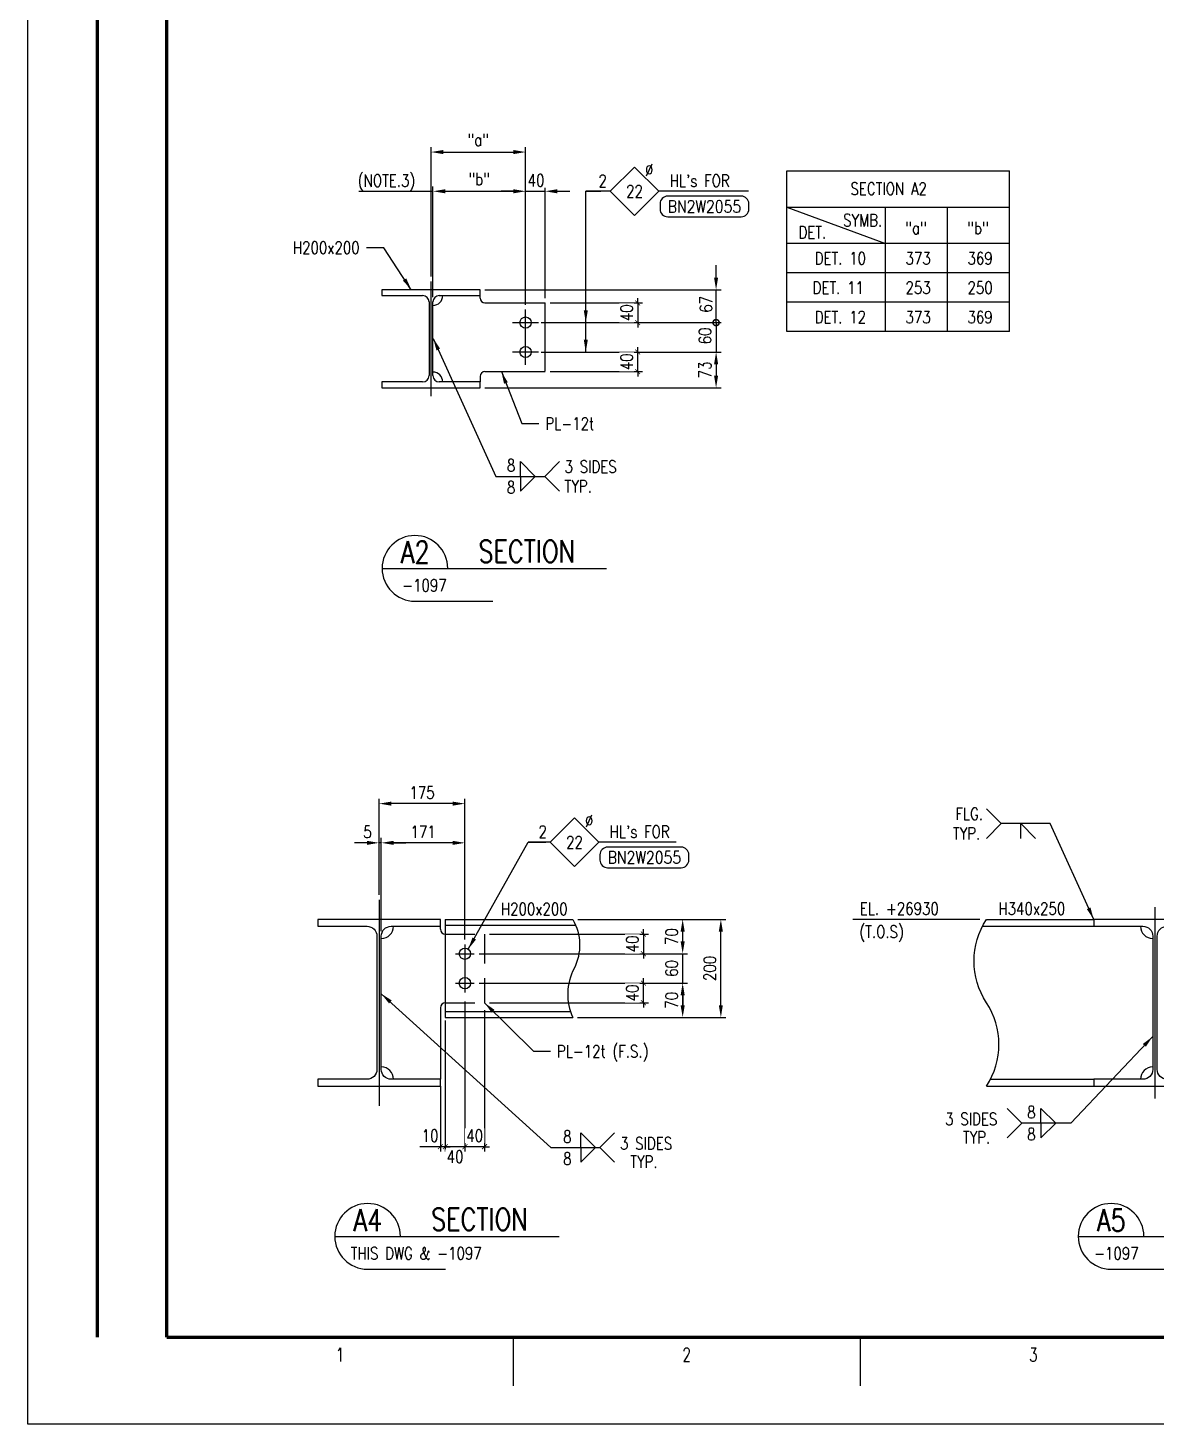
# Model space of a CAD drawing. Header units: millimetres. Extents: x 0 to 232280, y -26939 to 23794.
# Drawn here: x 99918 to 102219, y -26909 to -24061 of the extents above; entities that cross this region are included whole.
import ezdxf
from ezdxf.enums import TextEntityAlignment as Align

# ---------------------------------------------------------------- set-up
doc = ezdxf.new("R2010")
doc.units = ezdxf.units.MM
doc.header["$LTSCALE"] = 30
doc.linetypes.add('JNK-CENTER', pattern=[34, 30, -1.5, 1, -1.5])
doc.linetypes.add('JNK-HIDDEN', pattern=[3, 2, -1])
for name, color, linetype in [('CEN-R', 1, 'JNK-CENTER'), ('CON-C', 4, 'Continuous'), ('CON-G', 3, 'Continuous'), ('CON-W', 7, 'Continuous'), ('CON-Y', 2, 'Continuous'), ('Dim-W', 7, 'Continuous'), ('HID-Y', 2, 'JNK-HIDDEN'), ('STL-OBJT', 7, 'Continuous'), ('TXT-Y', 2, 'Continuous')]:
    doc.layers.add(name, color=color, linetype=linetype)
doc.styles.add('ROMANS', font='ROMANS.shx', dxfattribs={"width": 0.8})
doc.styles.add('SIMPLEX', font='simplex.shx', dxfattribs={"width": 0.8})
doc.dimstyles.new('DIM10', dxfattribs={"dimscale": 10, "dimtxt": 2.5, "dimasz": 2.5, "dimexe": 1, "dimexo": 1, "dimgap": 1, "dimtad": 1, "dimdec": 0, "dimdsep": 46, "dimtxsty": 'SIMPLEX', "dimcen": 0, "dimclrt": 2, "dimadec": 1, "dimazin": 2, "dimtfac": 1, "dimtdec": 0, "dimtix": 1, "dimtmove": 2, "dimatfit": 0, "dimfxl": 0.18, "dimtolj": 1, "dimtzin": 0, "dimarcsym": 0})

# ---------------------------------------------------------------- blocks, each defined once
blk = doc.blocks.new('TITLE')
at = {"color": 7}
for p, q in [((0, 0), (0, 594.85)), ((99.02, 17.68), (99.02, 7.78)), ((169.76, 17.68), (169.76, 7.78)), ((841, 0), (0, 0))]:
    blk.add_line(p, q, dxfattribs=at)
at = {"color": 7, "const_width": 0.707}
for points in [[(14.15, 577.17), (14.15, 17.68)], [(28.29, 17.68), (28.29, 577.52)], [(28.29, 17.68), (823.67, 17.68)]]:
    blk.add_lwpolyline(points, dxfattribs=at)
at = {"color": 7, "style": 'ROMANS', "width": 0.7}
for s, p in [('1', (63.66, 14.15)), ('2', (134.39, 14.15)), ('3', (205.12, 14.15))]:
    blk.add_text(s, height=2.83, dxfattribs=at).set_placement(p, align=Align.MIDDLE)
blk = doc.blocks.new('A$C703F76AD')
at = {"layer": 'CON-G'}
for p, q in [((200, 200), (0, 200)), ((0, 200), (0, 188)), ((200, 188), (200, 200)), ((0, 188), (83, 188)), ((96, 175), (96, 25)), ((104, 25), (104, 175)), ((117, 188), (200, 188)), ((83, 12), (0, 12)), ((0, 12), (0, 0)), ((0, 0), (200, 0)), ((200, 12), (117, 12)), ((200, 0), (200, 12))]:
    blk.add_line(p, q, dxfattribs=at)
for centre, start, end in [((83, 175), 0, 90), ((117, 175), 90, 180), ((83, 25), 270, 0), ((117, 25), 180, 270)]:
    blk.add_arc(centre, 13, start, end, dxfattribs=at)
blk = doc.blocks.new('SECTITLE')
at = {"layer": 'CON-G'}
for p, q in [((-1.7, 0), (44.1, 0)), ((5, -6.7), (20.86, -6.7))]:
    blk.add_line(p, q, dxfattribs=at)
blk.add_arc((5, 0), 6.7, 0, 270, dxfattribs=at)
at = {"layer": 'CON-C', "style": 'SIMPLEX', "width": 0.8}
for tag, p in [('ELEVATION', (27.83, 1.22)), ('A', (5.06, 1.04))]:
    blk.add_attdef(tag, text='', height=4.5, dxfattribs=at).set_placement(p, align=Align.CENTER)
at = {"layer": 'CON-Y', "style": 'SIMPLEX', "width": 0.8}
blk.add_attdef('H0000-0000', (1.54, -4.72), '', height=2.5, dxfattribs=at)
blk.add_attdef('SCALE', text='', height=2.5, dxfattribs=at).set_placement((44.9, -3.72), align=Align.RIGHT)
blk = doc.blocks.new('*D3622')
at = {"layer": 'DEFPOINTS', "color": 0, "transparency": 16777216}
for p in [(100932.9, -24314.4), (100740, -24578.3), (100932.9, -24635.8)]:
    blk.add_point(p, dxfattribs=at)
at = {"layer": 'Dim-W', "color": 0, "lineweight": -2, "transparency": 16777216}
for p, q in [((100740, -24568.3), (100740, -24304.4)), ((100765, -24314.4), (100907.9, -24314.4)), ((100932.9, -24625.8), (100932.9, -24304.4))]:
    blk.add_line(p, q, dxfattribs=at)
at = {"layer": 'Dim-W', "color": 0, "transparency": 16777216}
for points in [[(100765, -24310.2), (100765, -24318.6), (100740, -24314.4)], [(100907.9, -24310.2), (100907.9, -24318.6), (100932.9, -24314.4)]]:
    blk.add_solid(points, dxfattribs=at)
at = {"layer": 'Dim-W', "color": 2, "transparency": 16777216, "insert": (100836.4, -24289.5), "char_height": 25, "attachment_point": 5, "style": 'SIMPLEX', "bg_fill": 3, "box_fill_scale": 1.1, "bg_fill_color": 256, "bg_fill_true_color": 13158600, "bg_fill_transparency": 0}
blk.add_mtext('\\A1;"a"', dxfattribs=at)
blk = doc.blocks.new('*D3623')
at = {"layer": 'DEFPOINTS', "color": 0, "transparency": 16777216}
for p in [(100932.9, -24394.4), (100744, -24620.3), (100932.9, -24635.8)]:
    blk.add_point(p, dxfattribs=at)
at = {"layer": 'Dim-W', "color": 0, "lineweight": -2, "transparency": 16777216}
for p, q in [((100744, -24610.3), (100744, -24384.4)), ((100769, -24394.4), (100907.9, -24394.4)), ((100932.9, -24625.8), (100932.9, -24384.4))]:
    blk.add_line(p, q, dxfattribs=at)
at = {"layer": 'Dim-W', "color": 0, "transparency": 16777216}
for points in [[(100769, -24390.2), (100769, -24398.6), (100744, -24394.4)], [(100907.9, -24390.2), (100907.9, -24398.6), (100932.9, -24394.4)]]:
    blk.add_solid(points, dxfattribs=at)
at = {"layer": 'Dim-W', "color": 2, "transparency": 16777216, "insert": (100838.4, -24369.5), "char_height": 25, "attachment_point": 5, "style": 'SIMPLEX', "bg_fill": 3, "box_fill_scale": 1.1, "bg_fill_color": 256, "bg_fill_true_color": 13158600, "bg_fill_transparency": 0}
blk.add_mtext('\\A1;"b"', dxfattribs=at)
blk = doc.blocks.new('*D3624')
at = {"layer": 'DEFPOINTS', "color": 0, "transparency": 16777216}
blk.add_point((100972.9, -24622.3), dxfattribs=at)
at = {"layer": 'Dim-W', "color": 0, "lineweight": -2, "transparency": 16777216}
for p, q in [((100907.9, -24394.4), (100882.9, -24394.4)), ((100972.9, -24612.3), (100972.9, -24384.4)), ((100997.9, -24394.4), (101022.9, -24394.4))]:
    blk.add_line(p, q, dxfattribs=at)
at = {"layer": 'Dim-W', "color": 2, "transparency": 16777216, "insert": (100954.4, -24372.3), "char_height": 25, "attachment_point": 5, "style": 'SIMPLEX', "bg_fill": 3, "box_fill_scale": 1.1, "bg_fill_color": 256, "bg_fill_true_color": 13158600, "bg_fill_transparency": 0}
blk.add_mtext('\\A1;40', dxfattribs=at)
at = {"layer": 'DEFPOINTS', "color": 0, "transparency": 16777216}
for p in [(100932.9, -24394.4), (100972.9, -24394.4)]:
    blk.add_point(p, dxfattribs=at)
at = {"layer": 'Dim-W', "color": 0, "lineweight": -2, "transparency": 16777216}
blk.add_line((100932.9, -24394.4), (100972.9, -24394.4), dxfattribs=at)
at = {"layer": 'Dim-W', "color": 0, "transparency": 16777216}
for points in [[(100907.9, -24390.2), (100907.9, -24398.6), (100932.9, -24394.4)], [(100997.9, -24390.2), (100997.9, -24398.6), (100972.9, -24394.4)]]:
    blk.add_solid(points, dxfattribs=at)
blk = doc.blocks.new('BOLTHOLE')
at = {"layer": 'CON-W'}
blk.add_line((25.7, 0), (9.9, 0), dxfattribs=at)
blk.add_lwpolyline([(0, 0), (4.95, 4.95), (9.9, 0), (4.95, -4.95)], close=True, dxfattribs=at)
at = {"layer": 'CON-Y', "style": 'SIMPLEX', "width": 0.8}
for s, p in [('%%C', (8.81, 3.12)), ("HL's FOR", (24.37, 0.9))]:
    blk.add_text(s, height=2.5, dxfattribs=at).set_placement(p, align=Align.RIGHT)
blk.add_attdef('4', text='', height=2.5, dxfattribs=at).set_placement((-0.69, 0.87), align=Align.RIGHT)
blk.add_attdef('22', text='', height=2.5, dxfattribs=at).set_placement((4.95, 0), align=Align.MIDDLE_CENTER)
blk = doc.blocks.new('boltmark')
at = {"layer": 'CON-Y'}
blk.add_lwpolyline([(0, -4.2), (15, -4.2, 0.414214), (16.56, -2.64), (16.56, -1.56, 0.414214), (15, 0), (0, 0, 0.414214), (-1.56, -1.56), (-1.56, -2.64, 0.414214)], format="xyb", close=True, dxfattribs=at)
at = {"layer": 'CON-G', "style": 'SIMPLEX', "width": 0.802523}
blk.add_attdef('BN2W1650', text='', height=2.5, dxfattribs=at).set_placement((0, -3.35), (15, -3.35), align=Align.FIT)
blk = doc.blocks.new('*D3625')
at = {"layer": 'DEFPOINTS', "color": 0, "transparency": 16777216}
for p in [(101321.6, -24722.3), (100840, -24795.3), (101321.6, -24795.3)]:
    blk.add_point(p, dxfattribs=at)
at = {"layer": 'Dim-W', "color": 0, "lineweight": -2, "transparency": 16777216}
for p, q in [((101321.6, -24747.3), (101321.6, -24770.3)), ((100850, -24795.3), (101331.6, -24795.3))]:
    blk.add_line(p, q, dxfattribs=at)
at = {"layer": 'Dim-W', "color": 0, "transparency": 16777216}
for points in [[(101317.4, -24747.3), (101325.8, -24747.3), (101321.6, -24722.3)], [(101317.4, -24770.3), (101325.8, -24770.3), (101321.6, -24795.3)]]:
    blk.add_solid(points, dxfattribs=at)
at = {"layer": 'Dim-W', "color": 2, "transparency": 16777216, "insert": (101299.1, -24758.8), "char_height": 25, "attachment_point": 5, "rotation": 90, "style": 'SIMPLEX', "bg_fill": 3, "box_fill_scale": 1.1, "bg_fill_color": 256, "bg_fill_true_color": 13158600, "bg_fill_transparency": 0}
blk.add_mtext('\\A1;73', dxfattribs=at)
blk = doc.blocks.new('*D3593')
at = {"layer": 'DEFPOINTS', "color": 0, "transparency": 16777216}
for p in [(100638.6, -25723.5), (100638.6, -25913.7), (100809.1, -25930.6)]:
    blk.add_point(p, dxfattribs=at)
at = {"layer": 'Dim-W', "color": 0, "lineweight": -2, "transparency": 16777216}
for p, q in [((100638.6, -25903.7), (100638.6, -25713.5)), ((100809.1, -25920.6), (100809.1, -25713.5)), ((100784.1, -25723.5), (100663.6, -25723.5))]:
    blk.add_line(p, q, dxfattribs=at)
at = {"layer": 'Dim-W', "color": 0, "transparency": 16777216}
for points in [[(100663.6, -25719.4), (100663.6, -25727.7), (100638.6, -25723.5)], [(100784.1, -25719.4), (100784.1, -25727.7), (100809.1, -25723.5)]]:
    blk.add_solid(points, dxfattribs=at)
at = {"layer": 'Dim-W', "color": 2, "transparency": 16777216, "insert": (100723.8, -25701), "char_height": 25, "attachment_point": 5, "style": 'SIMPLEX', "bg_fill": 3, "box_fill_scale": 1.1, "bg_fill_color": 256, "bg_fill_true_color": 13158600, "bg_fill_transparency": 0}
blk.add_mtext('\\A1;171', dxfattribs=at)
blk = doc.blocks.new('*D3594')
at = {"layer": 'DEFPOINTS', "color": 0, "transparency": 16777216}
for p in [(100634.1, -25643.5), (100634.1, -25839.7), (100809.1, -25930.6)]:
    blk.add_point(p, dxfattribs=at)
at = {"layer": 'Dim-W', "color": 0, "lineweight": -2, "transparency": 16777216}
for p, q in [((100634.1, -25829.7), (100634.1, -25633.5)), ((100784.1, -25643.5), (100659.1, -25643.5)), ((100809.1, -25920.6), (100809.1, -25633.5))]:
    blk.add_line(p, q, dxfattribs=at)
at = {"layer": 'Dim-W', "color": 0, "transparency": 16777216}
for points in [[(100659.1, -25639.4), (100659.1, -25647.7), (100634.1, -25643.5)], [(100784.1, -25639.4), (100784.1, -25647.7), (100809.1, -25643.5)]]:
    blk.add_solid(points, dxfattribs=at)
at = {"layer": 'Dim-W', "color": 2, "transparency": 16777216, "insert": (100721.6, -25621), "char_height": 25, "attachment_point": 5, "style": 'SIMPLEX', "bg_fill": 3, "box_fill_scale": 1.1, "bg_fill_color": 256, "bg_fill_true_color": 13158600, "bg_fill_transparency": 0}
blk.add_mtext('\\A1;175', dxfattribs=at)
blk = doc.blocks.new('*D3595')
at = {"layer": 'DEFPOINTS', "color": 0, "transparency": 16777216}
for p in [(100634.1, -25723.5), (100634.1, -25839.7), (100638.6, -25903.7)]:
    blk.add_point(p, dxfattribs=at)
at = {"layer": 'Dim-W', "color": 0, "lineweight": -2, "transparency": 16777216}
for p, q in [((100634.1, -25829.7), (100634.1, -25713.5)), ((100638.6, -25893.7), (100638.6, -25713.5)), ((100609.1, -25723.5), (100584.1, -25723.5)), ((100638.6, -25723.5), (100634.1, -25723.5)), ((100663.6, -25723.5), (100688.6, -25723.5))]:
    blk.add_line(p, q, dxfattribs=at)
at = {"layer": 'Dim-W', "color": 0, "transparency": 16777216}
for points in [[(100609.1, -25719.4), (100609.1, -25727.7), (100634.1, -25723.5)], [(100663.6, -25719.4), (100663.6, -25727.7), (100638.6, -25723.5)]]:
    blk.add_solid(points, dxfattribs=at)
at = {"layer": 'Dim-W', "color": 2, "transparency": 16777216, "insert": (100610.4, -25701), "char_height": 25, "attachment_point": 5, "style": 'SIMPLEX'}
blk.add_mtext('\\A1;5', dxfattribs=at)
blk = doc.blocks.new('*D3596')
at = {"layer": 'DEFPOINTS', "color": 0, "ltscale": 0.5, "transparency": 16777216}
for p in [(101029.2, -25879.7), (101253.4, -25879.7), (100828.2, -25949.7)]:
    blk.add_point(p, dxfattribs=at)
at = {"layer": 'Dim-W', "color": 0, "lineweight": -2, "ltscale": 0.5, "transparency": 16777216}
for p, q in [((101039.2, -25879.7), (101263.4, -25879.7)), ((101253.4, -25924.7), (101253.4, -25904.7)), ((100838.2, -25949.7), (101263.4, -25949.7))]:
    blk.add_line(p, q, dxfattribs=at)
at = {"layer": 'Dim-W', "color": 0, "ltscale": 0.5, "transparency": 16777216}
for points in [[(101249.2, -25904.7), (101257.6, -25904.7), (101253.4, -25879.7)], [(101249.2, -25924.7), (101257.6, -25924.7), (101253.4, -25949.7)]]:
    blk.add_solid(points, dxfattribs=at)
at = {"layer": 'Dim-W', "color": 2, "ltscale": 0.5, "transparency": 16777216, "insert": (101230.9, -25914.7), "char_height": 25, "attachment_point": 5, "rotation": 90, "style": 'SIMPLEX'}
blk.add_mtext('\\A1;70', dxfattribs=at)
blk = doc.blocks.new('*D3597')
at = {"layer": 'DEFPOINTS', "color": 0, "ltscale": 0.5, "transparency": 16777216}
for p in [(100849.1, -25949.7), (101253.4, -25949.7), (100828.2, -26009.7)]:
    blk.add_point(p, dxfattribs=at)
at = {"layer": 'Dim-W', "color": 0, "lineweight": -2, "ltscale": 0.5, "transparency": 16777216}
for p, q in [((101253.4, -25924.7), (101253.4, -25899.7)), ((100859.1, -25949.7), (101263.4, -25949.7)), ((101253.4, -26009.7), (101253.4, -25949.7)), ((100838.2, -26009.7), (101263.4, -26009.7)), ((101253.4, -26034.7), (101253.4, -26059.7))]:
    blk.add_line(p, q, dxfattribs=at)
at = {"layer": 'Dim-W', "color": 0, "ltscale": 0.5, "transparency": 16777216}
for points in [[(101249.2, -25924.7), (101257.6, -25924.7), (101253.4, -25949.7)], [(101249.2, -26034.7), (101257.6, -26034.7), (101253.4, -26009.7)]]:
    blk.add_solid(points, dxfattribs=at)
at = {"layer": 'Dim-W', "color": 2, "ltscale": 0.5, "transparency": 16777216, "insert": (101230.9, -25979.7), "char_height": 25, "attachment_point": 5, "rotation": 90, "style": 'SIMPLEX'}
blk.add_mtext('\\A1;60', dxfattribs=at)
blk = doc.blocks.new('*D3598')
at = {"layer": 'DEFPOINTS', "color": 0, "ltscale": 0.5, "transparency": 16777216}
for p in [(100838.2, -26009.7), (101253.4, -26009.7), (101029.1, -26079.7)]:
    blk.add_point(p, dxfattribs=at)
at = {"layer": 'Dim-W', "color": 0, "lineweight": -2, "ltscale": 0.5, "transparency": 16777216}
for p, q in [((100848.2, -26009.7), (101263.4, -26009.7)), ((101253.4, -26054.7), (101253.4, -26034.7)), ((101039.1, -26079.7), (101263.4, -26079.7))]:
    blk.add_line(p, q, dxfattribs=at)
at = {"layer": 'Dim-W', "color": 0, "ltscale": 0.5, "transparency": 16777216}
for points in [[(101249.2, -26034.7), (101257.6, -26034.7), (101253.4, -26009.7)], [(101249.2, -26054.7), (101257.6, -26054.7), (101253.4, -26079.7)]]:
    blk.add_solid(points, dxfattribs=at)
at = {"layer": 'Dim-W', "color": 2, "ltscale": 0.5, "transparency": 16777216, "insert": (101230.9, -26044.7), "char_height": 25, "attachment_point": 5, "rotation": 90, "style": 'SIMPLEX'}
blk.add_mtext('\\A1;70', dxfattribs=at)
blk = doc.blocks.new('_ArchTick')
at = {"color": 0, "linetype": 'ByBlock', "const_width": 0.15}
blk.add_lwpolyline([(-0.5, -0.5), (0.5, 0.5)], dxfattribs=at)
blk = doc.blocks.new('*D3599')
at = {"layer": 'DEFPOINTS', "color": 0, "transparency": 16777216}
for p in [(100849.1, -25909.7), (100849.1, -25949.7)]:
    blk.add_point(p, dxfattribs=at)
at = {"layer": 'Dim-W', "color": 0, "lineweight": -2, "transparency": 16777216}
for p, q in [((100859.1, -25909.7), (101183.4, -25909.7)), ((101173.4, -25909.7), (101173.4, -25899.7)), ((101173.4, -25909.7), (101173.4, -25949.7)), ((100859.1, -25949.7), (101183.4, -25949.7)), ((101173.4, -25949.7), (101173.4, -25959.7))]:
    blk.add_line(p, q, dxfattribs=at)
at = {"layer": 'Dim-W', "color": 0, "lineweight": -2, "transparency": 16777216, "xscale": 10, "yscale": 10, "zscale": 10}
for p, rotation in [((101173.4, -25909.7), 270), ((101173.4, -25949.7), 90)]:
    blk.add_blockref('_ArchTick', p, dxfattribs=dict(at, rotation=rotation))
at = {"layer": 'Dim-W', "color": 2, "transparency": 16777216, "insert": (101150.9, -25929.7), "char_height": 25, "attachment_point": 5, "rotation": 90, "style": 'SIMPLEX', "bg_fill": 3, "box_fill_scale": 1.1, "bg_fill_color": 256, "bg_fill_true_color": 13158600, "bg_fill_transparency": 0}
blk.add_mtext('\\A1;40', dxfattribs=at)
at = {"layer": 'DEFPOINTS', "color": 0, "transparency": 16777216}
blk.add_point((101173.4, -25949.7), dxfattribs=at)
blk = doc.blocks.new('*D3600')
at = {"layer": 'DEFPOINTS', "color": 0, "transparency": 16777216}
for p in [(100849.1, -26009.7), (100849.1, -26049.7)]:
    blk.add_point(p, dxfattribs=at)
at = {"layer": 'Dim-W', "color": 0, "lineweight": -2, "transparency": 16777216}
for p, q in [((101173.4, -26009.7), (101173.4, -25999.7)), ((100859.1, -26009.7), (101183.4, -26009.7)), ((101173.4, -26049.7), (101173.4, -26009.7)), ((100859.1, -26049.7), (101183.4, -26049.7)), ((101173.4, -26049.7), (101173.4, -26059.7))]:
    blk.add_line(p, q, dxfattribs=at)
at = {"layer": 'Dim-W', "color": 0, "lineweight": -2, "transparency": 16777216, "xscale": 10, "yscale": 10, "zscale": 10}
for p, rotation in [((101173.4, -26009.7), 270), ((101173.4, -26049.7), 90)]:
    blk.add_blockref('_ArchTick', p, dxfattribs=dict(at, rotation=rotation))
at = {"layer": 'Dim-W', "color": 2, "transparency": 16777216, "insert": (101150.9, -26029.7), "char_height": 25, "attachment_point": 5, "rotation": 90, "style": 'SIMPLEX', "bg_fill": 3, "box_fill_scale": 1.1, "bg_fill_color": 256, "bg_fill_true_color": 13158600, "bg_fill_transparency": 0}
blk.add_mtext('\\A1;40', dxfattribs=at)
at = {"layer": 'DEFPOINTS', "color": 0, "transparency": 16777216}
blk.add_point((101173.4, -26009.7), dxfattribs=at)
blk = doc.blocks.new('*D3601')
at = {"layer": 'DEFPOINTS', "color": 0, "transparency": 16777216}
for p in [(100769.1, -26076.2), (100759.1, -26209.7)]:
    blk.add_point(p, dxfattribs=at)
at = {"layer": 'Dim-W', "color": 0, "lineweight": -2, "transparency": 16777216}
for p, q in [((100769.1, -26086.2), (100769.1, -26353.3)), ((100759.1, -26219.7), (100759.1, -26353.3)), ((100759.1, -26343.3), (100749.1, -26343.3)), ((100769.1, -26343.3), (100779.1, -26343.3))]:
    blk.add_line(p, q, dxfattribs=at)
at = {"layer": 'Dim-W', "color": 2, "transparency": 16777216, "insert": (100738.1, -26320.8), "char_height": 25, "attachment_point": 5, "style": 'SIMPLEX', "bg_fill": 3, "box_fill_scale": 1.1, "bg_fill_color": 256, "bg_fill_true_color": 13158600, "bg_fill_transparency": 0}
blk.add_mtext('\\A1;10', dxfattribs=at)
at = {"layer": 'DEFPOINTS', "color": 0, "transparency": 16777216}
blk.add_point((100759.1, -26343.3), dxfattribs=at)
at = {"layer": 'Dim-W', "color": 0, "lineweight": -2, "transparency": 16777216}
blk.add_line((100769.1, -26343.3), (100759.1, -26343.3), dxfattribs=at)
at = {"layer": 'Dim-W', "color": 0, "lineweight": -2, "transparency": 16777216, "xscale": 10, "yscale": 10, "zscale": 10}
blk.add_blockref('_ArchTick', (100759.1, -26343.3), dxfattribs=at)
at = {"layer": 'Dim-W', "color": 0, "lineweight": -2, "transparency": 16777216, "xscale": 10, "yscale": 10, "zscale": 10, "rotation": 180}
blk.add_blockref('_ArchTick', (100769.1, -26343.3), dxfattribs=at)
blk = doc.blocks.new('*D3572')
at = {"layer": 'DEFPOINTS', "color": 0, "transparency": 16777216}
for p in [(100809.1, -26037.4), (100769.1, -26086.2)]:
    blk.add_point(p, dxfattribs=at)
at = {"layer": 'Dim-W', "color": 0, "lineweight": -2, "transparency": 16777216}
for p, q in [((100809.1, -26047.4), (100809.1, -26353.3)), ((100769.1, -26096.2), (100769.1, -26353.3)), ((100809.1, -26343.3), (100769.1, -26343.3))]:
    blk.add_line(p, q, dxfattribs=at)
at = {"layer": 'Dim-W', "color": 2, "transparency": 16777216, "insert": (100789.1, -26363.7), "char_height": 25, "attachment_point": 5, "style": 'SIMPLEX', "bg_fill": 3, "box_fill_scale": 1.1, "bg_fill_color": 256, "bg_fill_true_color": 13158600, "bg_fill_transparency": 0}
blk.add_mtext('\\A1;40', dxfattribs=at)
at = {"layer": 'DEFPOINTS', "color": 0, "transparency": 16777216}
blk.add_point((100769.1, -26343.3), dxfattribs=at)
at = {"layer": 'Dim-W', "color": 0, "lineweight": -2, "transparency": 16777216, "xscale": 10, "yscale": 10, "zscale": 10, "rotation": 180}
blk.add_blockref('_ArchTick', (100769.1, -26343.3), dxfattribs=at)
at = {"layer": 'Dim-W', "color": 0, "lineweight": -2, "transparency": 16777216, "xscale": 10, "yscale": 10, "zscale": 10}
blk.add_blockref('_ArchTick', (100809.1, -26343.3), dxfattribs=at)
blk = doc.blocks.new('*D3573')
at = {"layer": 'DEFPOINTS', "color": 0, "transparency": 16777216}
for p in [(100809.1, -26047.4), (100849.1, -26054.7)]:
    blk.add_point(p, dxfattribs=at)
at = {"layer": 'Dim-W', "color": 0, "lineweight": -2, "transparency": 16777216}
for p, q in [((100809.1, -26057.4), (100809.1, -26353.3)), ((100849.1, -26064.7), (100849.1, -26353.3)), ((100809.1, -26343.3), (100799.1, -26343.3)), ((100849.1, -26343.3), (100809.1, -26343.3)), ((100849.1, -26343.3), (100859.1, -26343.3))]:
    blk.add_line(p, q, dxfattribs=at)
at = {"layer": 'Dim-W', "color": 0, "lineweight": -2, "transparency": 16777216, "xscale": 10, "yscale": 10, "zscale": 10}
blk.add_blockref('_ArchTick', (100809.1, -26343.3), dxfattribs=at)
at = {"layer": 'Dim-W', "color": 0, "lineweight": -2, "transparency": 16777216, "xscale": 10, "yscale": 10, "zscale": 10, "rotation": 180}
blk.add_blockref('_ArchTick', (100849.1, -26343.3), dxfattribs=at)
at = {"layer": 'Dim-W', "color": 2, "transparency": 16777216, "insert": (100829.1, -26320.8), "char_height": 25, "attachment_point": 5, "style": 'SIMPLEX', "bg_fill": 3, "box_fill_scale": 1.1, "bg_fill_color": 256, "bg_fill_true_color": 13158600, "bg_fill_transparency": 0}
blk.add_mtext('\\A1;40', dxfattribs=at)
at = {"layer": 'DEFPOINTS', "color": 0, "transparency": 16777216}
blk.add_point((100809.1, -26343.3), dxfattribs=at)
blk = doc.blocks.new('*D3574')
at = {"layer": 'DEFPOINTS', "color": 0, "transparency": 16777216}
for p in [(101039.2, -25879.7), (101331.3, -25879.7), (101039.1, -26079.7)]:
    blk.add_point(p, dxfattribs=at)
at = {"layer": 'Dim-W', "color": 0, "lineweight": -2, "transparency": 16777216}
for p, q in [((101049.2, -25879.7), (101341.3, -25879.7)), ((101331.3, -26054.7), (101331.3, -25904.7)), ((101049.1, -26079.7), (101341.3, -26079.7))]:
    blk.add_line(p, q, dxfattribs=at)
at = {"layer": 'Dim-W', "color": 0, "transparency": 16777216}
for points in [[(101327.1, -25904.7), (101335.4, -25904.7), (101331.3, -25879.7)], [(101327.1, -26054.7), (101335.4, -26054.7), (101331.3, -26079.7)]]:
    blk.add_solid(points, dxfattribs=at)
at = {"layer": 'Dim-W', "color": 2, "transparency": 16777216, "insert": (101308.8, -25979.7), "char_height": 25, "attachment_point": 5, "rotation": 90, "style": 'SIMPLEX'}
blk.add_mtext('\\A1;200', dxfattribs=at)
blk = doc.blocks.new('*D3577')
at = {"layer": 'DEFPOINTS', "color": 0, "transparency": 16777216}
for p in [(100840, -24595.3), (101321.6, -24595.3), (100954.9, -24662.3)]:
    blk.add_point(p, dxfattribs=at)
at = {"layer": 'Dim-W', "color": 0, "lineweight": -2, "transparency": 16777216}
for p, q in [((101321.6, -24570.3), (101321.6, -24545.3)), ((100850, -24595.3), (101331.6, -24595.3)), ((101321.6, -24662.3), (101321.6, -24595.3)), ((100964.9, -24662.3), (101331.6, -24662.3)), ((101321.6, -24662.3), (101321.6, -24687.3))]:
    blk.add_line(p, q, dxfattribs=at)
at = {"layer": 'Dim-W', "color": 0, "transparency": 16777216}
blk.add_solid([(101317.4, -24570.3), (101325.8, -24570.3), (101321.6, -24595.3)], dxfattribs=at)
at = {"layer": 'Dim-W', "color": 2, "transparency": 16777216, "insert": (101300.8, -24625), "char_height": 25, "attachment_point": 5, "rotation": 90, "style": 'SIMPLEX'}
blk.add_mtext('\\A1;67', dxfattribs=at)
blk = doc.blocks.new('_None')
blk = doc.blocks.new('_DotSmall')
at = {"color": 0, "linetype": 'ByBlock', "const_width": 0.5}
blk.add_lwpolyline([(-0.0625, 0, 1), (0.0625, 0, 1)], format="xyb", close=True, dxfattribs=at)
blk = doc.blocks.new('*D3578')
at = {"layer": 'DEFPOINTS', "color": 0, "transparency": 16777216}
for p in [(100954.9, -24662.3), (100954.9, -24722.3), (101321.6, -24722.3)]:
    blk.add_point(p, dxfattribs=at)
at = {"layer": 'Dim-W', "color": 0, "lineweight": -2, "transparency": 16777216}
for p, q in [((100964.9, -24662.3), (101331.6, -24662.3)), ((101321.6, -24662.3), (101321.6, -24722.3)), ((100964.9, -24722.3), (101331.6, -24722.3))]:
    blk.add_line(p, q, dxfattribs=at)
at = {"layer": 'Dim-W', "color": 0, "lineweight": -2, "transparency": 16777216, "xscale": 25, "yscale": 25, "zscale": 25, "rotation": 90}
blk.add_blockref('_DotSmall', (101321.6, -24662.3), dxfattribs=at)
at = {"layer": 'Dim-W', "color": 2, "transparency": 16777216, "insert": (101299.1, -24689.5), "char_height": 25, "attachment_point": 5, "rotation": 90, "style": 'SIMPLEX'}
blk.add_mtext('\\A1;60', dxfattribs=at)
blk = doc.blocks.new('*D3579')
at = {"layer": 'DEFPOINTS', "color": 0, "transparency": 16777216}
for p in [(100972.9, -24622.3), (100972.9, -24662.3)]:
    blk.add_point(p, dxfattribs=at)
at = {"layer": 'Dim-W', "color": 0, "lineweight": -2, "transparency": 16777216}
for p, q in [((100982.9, -24622.3), (101171.6, -24622.3)), ((101161.6, -24622.3), (101161.6, -24612.3)), ((101161.6, -24622.3), (101161.6, -24662.3)), ((100982.9, -24662.3), (101171.6, -24662.3)), ((101161.6, -24662.3), (101161.6, -24672.3))]:
    blk.add_line(p, q, dxfattribs=at)
at = {"layer": 'Dim-W', "color": 0, "lineweight": -2, "transparency": 16777216, "xscale": 10, "yscale": 10, "zscale": 10}
for p, rotation in [((101161.6, -24622.3), 270), ((101161.6, -24662.3), 90)]:
    blk.add_blockref('_ArchTick', p, dxfattribs=dict(at, rotation=rotation))
at = {"layer": 'Dim-W', "color": 2, "transparency": 16777216, "insert": (101139.1, -24642.3), "char_height": 25, "attachment_point": 5, "rotation": 90, "style": 'SIMPLEX', "bg_fill": 3, "box_fill_scale": 1.1, "bg_fill_color": 256, "bg_fill_true_color": 13158600, "bg_fill_transparency": 0}
blk.add_mtext('\\A1;40', dxfattribs=at)
at = {"layer": 'DEFPOINTS', "color": 0, "transparency": 16777216}
blk.add_point((101161.6, -24662.3), dxfattribs=at)
blk = doc.blocks.new('*D3580')
at = {"layer": 'DEFPOINTS', "color": 0, "transparency": 16777216}
for p in [(100972.9, -24722.3), (100972.9, -24762.3)]:
    blk.add_point(p, dxfattribs=at)
at = {"layer": 'Dim-W', "color": 0, "lineweight": -2, "transparency": 16777216}
for p, q in [((101161.6, -24722.3), (101161.6, -24712.3)), ((100982.9, -24722.3), (101171.6, -24722.3)), ((101161.6, -24762.3), (101161.6, -24722.3)), ((100982.9, -24762.3), (101171.6, -24762.3)), ((101161.6, -24762.3), (101161.6, -24772.3))]:
    blk.add_line(p, q, dxfattribs=at)
at = {"layer": 'Dim-W', "color": 0, "lineweight": -2, "transparency": 16777216, "xscale": 10, "yscale": 10, "zscale": 10}
for p, rotation in [((101161.6, -24722.3), 270), ((101161.6, -24762.3), 90)]:
    blk.add_blockref('_ArchTick', p, dxfattribs=dict(at, rotation=rotation))
at = {"layer": 'Dim-W', "color": 2, "transparency": 16777216, "insert": (101139.1, -24742.3), "char_height": 25, "attachment_point": 5, "rotation": 90, "style": 'SIMPLEX', "bg_fill": 3, "box_fill_scale": 1.1, "bg_fill_color": 256, "bg_fill_true_color": 13158600, "bg_fill_transparency": 0}
blk.add_mtext('\\A1;40', dxfattribs=at)
at = {"layer": 'DEFPOINTS', "color": 0, "transparency": 16777216}
blk.add_point((101161.6, -24722.3), dxfattribs=at)

msp = doc.modelspace()

# ---------------------------------------------------------------- linework, layer by layer
for p, q in [((100922.34, -24975.91), (100922.34, -24945.91)), ((100922.34, -24945.91), (100952.34, -24975.91)), ((100922.34, -24975.91), (100922.34, -25005.91)), ((100922.34, -25005.91), (100952.34, -24975.91)), ((101943.5, -25714.34), (101943.5, -25684.34)), ((101943.5, -25684.34), (101973.5, -25714.34)), ((101984.37, -26295.36), (101984.37, -26265.36)), ((101984.37, -26265.36), (102014.37, -26295.36)), ((101045.45, -26345.19), (101045.45, -26315.19)), ((101045.45, -26315.19), (101075.45, -26345.19)), ((101984.37, -26295.36), (101984.37, -26325.36)), ((101984.37, -26325.36), (102014.37, -26295.36)), ((101045.45, -26345.19), (101045.45, -26375.19)), ((101045.45, -26375.19), (101075.45, -26345.19))]:
    msp.add_line(p, q)
at = {"layer": 'CEN-R'}
for p, q in [((100739.95, -24578.26), (100739.95, -24812.26)), ((100906.39, -24662.26), (100959.39, -24662.26)), ((100932.89, -24748.76), (100932.89, -24635.76)), ((100906.39, -24722.26), (100959.39, -24722.26)), ((100634.06, -25839.74), (100634.06, -26259.74)), ((102216.95, -25854.74), (102216.95, -26244.74)), ((100809.06, -25930.58), (100809.06, -26028.91)), ((100789.9, -25949.74), (100828.23, -25949.74)), ((100789.9, -26009.74), (100828.23, -26009.74))]:
    msp.add_line(p, q, dxfattribs=at)
at = {"layer": 'CON-G'}
for p, q in [((100839.95, -24612.26), (100839.95, -24607.26)), ((100849.95, -24622.26), (100972.89, -24622.26)), ((100972.89, -24761.05), (100972.89, -24622.26)), ((100839.95, -24772.26), (100839.95, -24783.26)), ((100849.95, -24762.26), (100972.89, -24762.26)), ((100769.06, -25879.74), (101029.18, -25879.74)), ((100769.06, -25879.74), (100769.06, -26079.74)), ((101873.24, -25879.74), (102091.95, -25879.74)), ((100759.06, -25899.74), (100759.06, -25893.74)), ((100769.06, -25891.74), (101035.14, -25891.74)), ((101865.05, -25893.74), (102091.95, -25893.74)), ((100759.06, -26059.74), (100759.06, -26067.74)), ((100759.06, -26067.74), (100759.06, -26205.74)), ((100769.06, -26067.74), (101024.48, -26067.74)), ((100769.06, -26079.74), (101029.05, -26079.74)), ((101873.24, -26219.74), (102091.95, -26219.74)), ((101881.43, -26205.74), (102091.95, -26205.74))]:
    msp.add_line(p, q, dxfattribs=at)
for points in [[(100509.06, -26205.74), (100509.06, -26219.74), (100634.06, -26219.74), (100759.06, -26219.74), (100759.06, -26205.74), (100658.56, -26205.74, -0.4142136), (100638.56, -26185.74), (100638.56, -25913.74, -0.4142136), (100658.56, -25893.74), (100759.06, -25893.74), (100759.06, -25879.74), (100634.06, -25879.74), (100509.06, -25879.74), (100509.06, -25893.74), (100609.56, -25893.74, -0.4142136), (100629.56, -25913.74), (100629.56, -26185.74, -0.4142136), (100609.56, -26205.74)], [(102341.95, -26219.74), (102341.95, -26205.74), (102241.45, -26205.74, -0.4142136), (102221.45, -26185.74), (102221.45, -25913.74, -0.4142136), (102241.45, -25893.74), (102341.95, -25893.74), (102341.95, -25879.74), (102091.95, -25879.74), (102091.95, -25893.74), (102192.45, -25893.74, -0.4142136), (102212.45, -25913.74), (102212.45, -26185.74, -0.4142136), (102192.45, -26205.74), (102091.95, -26205.74), (102091.95, -26219.74)]]:
    msp.add_lwpolyline(points, format="xyb", close=True, dxfattribs=at)
for centre in [(100932.89, -24662.26), (100932.89, -24722.26), (100809.06, -25949.74), (100809.06, -26009.74)]:
    msp.add_circle(centre, 11.5, dxfattribs=at)
for centre, radius, start, end in [((100743.95, -24607.26), 20, 270, 0), ((100849.95, -24612.26), 10, 180, 270), ((100743.95, -24783.26), 20, 0, 90), ((100849.95, -24772.26), 10, 90, 180), ((100638.56, -25893.74), 25, 270, 0), ((100769.06, -25899.74), 10, 180, 270), ((102212.45, -25893.74), 25, 180, 270), ((100769.06, -26059.74), 10, 90, 180), ((100638.56, -26205.74), 25, 0, 90), ((102212.45, -26205.74), 25, 90, 180)]:
    msp.add_arc(centre, radius, start, end, dxfattribs=at)
at = {"layer": 'CON-W'}
for p, q in [((101466.2, -24680.6), (101466.2, -24352.61)), ((101466.2, -24352.61), (101920.17, -24352.61)), ((101920.17, -24680.6), (101920.17, -24352.61)), ((101105.76, -24394.4), (101055.76, -24394.4)), ((101466.2, -24426.6), (101667.24, -24500.6)), ((101466.2, -24426.6), (101920.17, -24426.6)), ((101667.24, -24680.6), (101667.24, -24426.6)), ((101793.7, -24680.6), (101793.7, -24426.6)), ((101920.17, -24500.6), (101466.2, -24500.6)), ((101920.17, -24560.6), (101466.2, -24560.6)), ((101920.17, -24620.6), (101466.2, -24620.6)), ((101920.17, -24680.6), (101466.2, -24680.6)), ((101002.34, -24945.91), (100972.34, -24975.91)), ((100872.34, -24975.91), (100972.34, -24975.91)), ((100972.34, -24975.91), (101002.34, -25005.91)), ((101873, -25654.34), (101903, -25684.34)), ((101903, -25684.34), (101873, -25714.34)), ((102003, -25684.34), (101903, -25684.34)), ((100983.25, -25722.26), (100937.95, -25722.26)), ((101915.35, -26265.36), (101945.35, -26295.36)), ((101114.47, -26315.19), (101084.47, -26345.19)), ((101945.35, -26295.36), (101915.35, -26325.36)), ((102045.35, -26295.36), (101945.35, -26295.36)), ((100984.47, -26345.19), (101084.47, -26345.19)), ((101084.47, -26345.19), (101114.47, -26375.19))]:
    msp.add_line(p, q, dxfattribs=at)
for points in [[(101029.18, -25879.74, -0.2550891), (101031.73, -25979.71, 0.2266495), (101029.05, -26079.74, 0.2415798)], [(101029.18, -25879.74, -0.2550891), (101031.73, -25979.71, 0.2266495), (101029.05, -26079.74, 0.2415798)], [(101873.24, -26219.74, 0.2992863), (101873.24, -26049.74, -0.2992863), (101873.24, -25879.74)]]:
    msp.add_lwpolyline(points, format="xyb", dxfattribs=at)
at = {"layer": 'Dim-W'}
for p, q in [((101387.73, -24394.4), (101362.73, -24394.4)), ((100937.95, -25722.26), (100974.05, -25722.26)), ((101859.38, -25879.74), (101600.43, -25879.74))]:
    msp.add_line(p, q, dxfattribs=at)
at = {"layer": 'HID-Y'}
for p, q in [((100769.06, -25909.74), (100849.06, -25909.74)), ((100849.06, -25909.74), (100849.06, -26049.74)), ((100769.06, -26049.74), (100849.06, -26049.74))]:
    msp.add_line(p, q, dxfattribs=at)
at = {"layer": 'STL-OBJT', "extrusion": (0, 0, -1)}
msp.add_line((100925.14, -24868.28), (100960.14, -24868.28), dxfattribs=at)

# ---------------------------------------------------------------- block references
at = {"linetype": 'ByBlock', "xscale": 9.999999998999984, "yscale": 9.999999998999984, "zscale": 9.999999998999984}
msp.add_blockref('TITLE', (99917.65, -26909.16), dxfattribs=at)
at = {"xscale": 10, "yscale": 10, "zscale": 10}
for p in [(101105.76, -24394.4), (100983.25, -25722.26)]:
    msp.add_blockref('BOLTHOLE', p, dxfattribs=at).add_auto_attribs({'4': '2', '22': '22'})
ref = msp.add_blockref('boltmark', (101222.86, -24404.4), dxfattribs=dict(xscale=10, yscale=10, zscale=10))
ref.add_attrib('BN2W1650', 'BN2W2055', dxfattribs={"layer": 'CON-G', "height": 25, "style": 'SIMPLEX', "width": 0.782585}).set_placement((101222.86, -24437.9), (101372.86, -24437.9), align=Align.FIT)
ref = msp.add_blockref('boltmark', (101100.34, -25732.26), dxfattribs=dict(xscale=10, yscale=10, zscale=10))
ref.add_attrib('BN2W1650', 'BN2W2055', dxfattribs={"layer": 'CON-G', "height": 25, "style": 'SIMPLEX', "width": 0.782585}).set_placement((101100.34, -25765.76), (101250.34, -25765.76), align=Align.FIT)
at = {"layer": 'CON-G'}
msp.add_blockref('A$C703F76AD', (100639.95, -24795.26), dxfattribs=at)
at = {"layer": 'Dim-W'}
ref = msp.add_blockref('SECTITLE', (100657.21, -25163.58), dxfattribs=dict(at, xscale=10, yscale=10, zscale=10))
ref.add_attrib('H0000-0000', '-1097', (100681.1, -25210.78), dxfattribs={"layer": 'CON-Y', "height": 25, "style": 'SIMPLEX', "width": 0.8})
ref.add_attrib('A', 'A2', dxfattribs={"layer": 'CON-C', "height": 45, "style": 'SIMPLEX', "width": 0.8}).set_placement((100707.81, -25153.18), align=Align.CENTER)
ref.add_attrib('ELEVATION', 'SECTION', dxfattribs={"layer": 'CON-C', "height": 45, "style": 'SIMPLEX', "width": 0.8}).set_placement((100935.51, -25151.38), align=Align.CENTER)
at = {"layer": 'Dim-W', "xscale": 10, "yscale": 10, "zscale": 10}
for p, values in [((100560.66, -26526.22), {'H0000-0000': 'THIS DWG & -1097', 'A': 'A4', 'ELEVATION': 'SECTION'}), ((102077.36, -26526.22), {'H0000-0000': '-1097', 'A': 'A5', 'ELEVATION': 'SECTION'})]:
    msp.add_blockref('SECTITLE', p, dxfattribs=at).add_auto_attribs(values)

# ---------------------------------------------------------------- texts
at = {"layer": 'CON-W', "color": 2, "style": 'SIMPLEX', "width": 0.8}
for p in [(100894.84, -24965.91), (100894.84, -25010.91), (101956.28, -26285.36), (101009.62, -26335.19), (101956.28, -26330.36), (101009.62, -26380.19)]:
    msp.add_text('8', height=25, dxfattribs=at).set_placement(p)
at = {"layer": 'CON-Y', "style": 'SIMPLEX', "width": 0.8}
for s, p in [('(NOTE.3)', (100590.46, -24385.03)), ('H200x200', (100882.45, -25871.22)), ('EL. +26930', (101614.83, -25870.08)), ('(T.O.S)', (101613.75, -25917.42))]:
    msp.add_text(s, height=25, dxfattribs=at).set_placement(p)
at = {"layer": 'TXT-Y', "style": 'SIMPLEX', "width": 0.8}
for s, p in [('SECTION A2', (101595.68, -24401.6)), ('SYMB.', (101580.74, -24465.92)), ('373', (101708.01, -24543.68)), ('369', (101834.48, -24543.68)), ('253', (101708.01, -24603.68)), ('250', (101834.48, -24603.68)), ('373', (101708.01, -24663.68)), ('369', (101834.48, -24663.68))]:
    msp.add_text(s, height=25, dxfattribs=at).set_placement(p)
for s, p in [('"a"', (101729.4, -24489.48)), ('"b"', (101855.86, -24489.48))]:
    msp.add_text(s, height=25, dxfattribs=at).set_placement(p, align=Align.BOTTOM_CENTER)
for s, p in [('DET.', (101517.96, -24478.13)), ('DET. 10', (101575.03, -24531.18)), ('DET. 11', (101570.77, -24591.18)), ('DET. 12', (101575.03, -24651.18))]:
    msp.add_text(s, height=25, dxfattribs=at).set_placement(p, align=Align.MIDDLE_CENTER)
for s, p in [('H200x200', (100594.42, -24509.68)), ('PL-12t', (101072.79, -24868.28))]:
    msp.add_text(s, height=25, dxfattribs=at).set_placement(p, align=Align.MIDDLE_RIGHT)
at = {"layer": 'TXT-Y', "width": 0.8}
for s, style, p in [('3 SIDES', 'SIMPLEX', (101012.44, -24956.11)), ('TYP.', 'SIMPLEX', (101012.44, -24996.11)), ('FLG.', 'SIMPLEX', (101809.73, -25664.33)), ('TYP.', 'SIMPLEX', (101804.8, -25704.54)), ('PL-12t (F.S.)', 'ROMANS', (100996.75, -26148.86)), ('3 SIDES', 'SIMPLEX', (101788.94, -26286.77)), ('TYP.', 'SIMPLEX', (101825.23, -26324.25)), ('3 SIDES', 'SIMPLEX', (101125.64, -26336.61)), ('TYP.', 'SIMPLEX', (101146.49, -26374.08))]:
    msp.add_text(s, height=25, dxfattribs=dict(at, style=style)).set_placement(p, align=Align.MIDDLE_LEFT)
at = {"layer": 'TXT-Y', "color": 2, "style": 'SIMPLEX', "width": 0.8}
msp.add_text('H340x250', height=25, dxfattribs=at).set_placement((101897.56, -25870.33))

# ---------------------------------------------------------------- dimensions: what is measured, and where the dimension line sits
at = {"layer": 'Dim-W', "ltscale": 0.5}
for base, p1, p2, picture, middle in [((101253.41, -25879.74), (100828.23, -25949.74), (101029.18, -25879.74), '*D3596', (101230.91, -25914.74)), ((101253.41, -25949.74), (100828.23, -26009.74), (100849.06, -25949.74), '*D3597', (101230.91, -25979.74)), ((101253.41, -26009.74), (101029.05, -26079.74), (100838.23, -26009.74), '*D3598', (101230.91, -26044.74))]:
    dim = msp.add_linear_dim(base=base, p1=p1, p2=p2, angle=90, dimstyle='DIM10', dxfattribs=at)
    dim.commit()
    dim.dimension.update_dxf_attribs({"geometry": picture, "text_midpoint": middle})

# ---------------------------------------------------------------- leaders
at = {"layer": 'CON-W'}
msp.add_leader([(102212.45, -26118.41), (102045.35, -26295.36)], dimstyle='DIM10', dxfattribs=at)
at = {"layer": 'Dim-W'}
for points, override in [([(100744.45, -24694.44), (100872.34, -24975.91)], {"dimgap": 1, "dimtad": 0, "dimtix": 0, "dimatfit": 2, "dimtfill": 1}), ([(100883.69, -24762.26), (100925.14, -24868.28)], {"dimgap": 1, "dimtad": 0, "dimtix": 0, "dimatfit": 2, "dimtfill": 1}), ([(102091.95, -25879.74), (102003, -25684.34)], {"dimtix": 0, "dimatfit": 2, "dimtfill": 1})]:
    msp.add_leader(points, dimstyle='DIM10', override=override, dxfattribs=at)
at = {"layer": 'STL-OBJT'}
for points in [[(101055.76, -24722.26), (101055.76, -24394.4), (101086.23, -24394.4)], [(101055.76, -24662.26), (101055.76, -24394.4), (101086.23, -24394.4)], [(100699.83, -24595.26), (100643.42, -24509.68), (100608.42, -24509.68)]]:
    msp.add_leader(points, dimstyle='DIM10', dxfattribs=at)

# ---------------------------------------------------------------- next in the draw order: dimensions: what is measured, and where the dimension line sits
at = {"layer": 'Dim-W'}
dim = msp.add_linear_dim(base=(100932.89, -24314.4), p1=(100739.95, -24578.26), p2=(100932.89, -24635.76), text='"a"', dimstyle='DIM10', override={"dimtix": 0, "dimatfit": 2, "dimtfill": 1}, dxfattribs=at)
dim.commit()
dim.dimension.update_dxf_attribs({"geometry": '*D3622', "text_midpoint": (100836.42, -24289.52)})
for base, p1, p2, angle, override, picture, middle in [((101321.58, -24795.26), (101321.58, -24722.26), (100839.95, -24795.26), 90, {"dimtix": 0, "dimatfit": 2, "dimtfill": 1}, '*D3625', (101299.08, -24758.76)), ((100638.56369627, -25723.51878542), (100809.06369627, -25930.57533622), (100638.56369627, -25913.74200288), 180, {"dimatfit": 2, "dimtfill": 1}, '*D3593', (100723.81369627, -25701.01878542)), ((101173.41, -25949.74), (100849.06, -25909.74), (100849.06, -25949.74), 90, {"dimasz": 1, "dimblk1": 'ArchTick', "dimblk2": 'ArchTick', "dimsah": 1, "dimatfit": 2, "dimtfill": 1}, '*D3599', (101150.91, -25929.74)), ((101173.41, -26009.74), (100849.06, -26049.74), (100849.06, -26009.74), 270, {"dimasz": 1, "dimblk1": 'ArchTick', "dimblk2": 'ArchTick', "dimsah": 1, "dimatfit": 2, "dimtfill": 1}, '*D3600', (101150.91, -26029.74))]:
    dim = msp.add_linear_dim(base=base, p1=p1, p2=p2, angle=angle, dimstyle='DIM10', override=override, dxfattribs=at)
    dim.commit()
    dim.dimension.update_dxf_attribs({"geometry": picture, "text_midpoint": middle})
dim = msp.add_linear_dim(base=(100759.06, -26343.31), p1=(100769.06, -26076.19), p2=(100759.06, -26209.74), angle=180, dimstyle='DIM10', override={"dimasz": 1, "dimblk1": 'ArchTick', "dimblk2": 'ArchTick', "dimsah": 1, "dimatfit": 2, "dimtfill": 1}, dxfattribs=at)
dim.commit()
dim.dimension.update_dxf_attribs({"geometry": '*D3601', "text_midpoint": (100738.08, -26320.81), "dimtype": 160})

# ---------------------------------------------------------------- next in the draw order: dimensions: what is measured, and where the dimension line sits
dim = msp.add_linear_dim(base=(100932.89, -24394.4), p1=(100743.95, -24620.26), p2=(100932.89, -24635.76), text='"b"', dimstyle='DIM10', override={"dimtix": 0, "dimatfit": 2, "dimtfill": 1}, dxfattribs=at)
dim.commit()
dim.dimension.update_dxf_attribs({"geometry": '*D3623', "text_midpoint": (100838.42, -24369.52)})
for base, p1, p2, angle, override, picture, middle in [((101321.58, -24722.26), (100954.89, -24662.26), (100954.89, -24722.26), 270, {"dimblk1": 'DotSmall', "dimblk2": 'None', "dimsah": 1}, '*D3578', (101299.08, -24689.53)), ((100769.06, -26343.31), (100809.06, -26037.4), (100769.06, -26086.19), 180, {"dimasz": 1, "dimblk1": 'ArchTick', "dimblk2": 'ArchTick', "dimsah": 1, "dimatfit": 2, "dimtfill": 1}, '*D3572', (100789.06, -26363.7))]:
    dim = msp.add_linear_dim(base=base, p1=p1, p2=p2, angle=angle, dimstyle='DIM10', override=override, dxfattribs=at)
    dim.commit()
    dim.dimension.update_dxf_attribs({"geometry": picture, "text_midpoint": middle, "dimtype": 160})
dim = msp.add_linear_dim(base=(100634.06, -25643.52), p1=(100809.06, -25930.58), p2=(100634.06, -25839.74), angle=180, dimstyle='DIM10', override={"dimatfit": 2, "dimtfill": 1}, dxfattribs=at)
dim.commit()
dim.dimension.update_dxf_attribs({"geometry": '*D3594', "text_midpoint": (100721.56, -25621.02)})
dim = msp.add_linear_dim(base=(101331.28, -25879.74), p1=(101039.05, -26079.74), p2=(101039.18, -25879.74), angle=90, dimstyle='DIM10', dxfattribs=at)
dim.commit()
dim.dimension.update_dxf_attribs({"geometry": '*D3574', "text_midpoint": (101308.78, -25979.74)})

# ---------------------------------------------------------------- next in the draw order: leaders
at = {"layer": 'STL-OBJT'}
msp.add_leader([(100849.06, -26049.74), (100949.09, -26148.14), (100984.09, -26148.14)], dimstyle='DIM10', dxfattribs=at)

# ---------------------------------------------------------------- next in the draw order: linework, layer by layer
at = {"layer": 'Dim-W'}
for p, q in [((100593.05, -24394.4), (100743.95, -24394.4)), ((100759.06, -26343.31), (100717.3, -26343.31))]:
    msp.add_line(p, q, dxfattribs=at)

# ---------------------------------------------------------------- next in the draw order: dimensions: what is measured, and where the dimension line sits
dim = msp.add_linear_dim(base=(100972.89, -24394.4), p1=(100932.89, -24394.4), p2=(100972.89, -24622.26), dimstyle='DIM10', override={"dimtix": 0, "dimatfit": 2, "dimtfill": 1}, dxfattribs=at)
dim.commit()
dim.dimension.update_dxf_attribs({"geometry": '*D3624', "text_midpoint": (100954.38, -24372.34), "dimtype": 160})
for base, p1, p2, angle, picture, middle in [((101161.58, -24722.26), (100972.89, -24762.26), (100972.89, -24722.26), 270, '*D3580', (101139.08, -24742.26)), ((100809.06, -26343.31), (100849.06, -26054.68), (100809.06, -26047.4), 180, '*D3573', (100829.06, -26320.81))]:
    dim = msp.add_linear_dim(base=base, p1=p1, p2=p2, angle=angle, dimstyle='DIM10', override={"dimasz": 1, "dimblk1": 'ArchTick', "dimblk2": 'ArchTick', "dimsah": 1, "dimatfit": 2, "dimtfill": 1}, dxfattribs=at)
    dim.commit()
    dim.dimension.update_dxf_attribs({"geometry": picture, "text_midpoint": middle})
dim = msp.add_linear_dim(base=(100634.06369627, -25723.51878542), p1=(100638.56369627, -25903.74200288), p2=(100634.06369627, -25839.74200288), dimstyle='DIM10', dxfattribs=at)
dim.commit()
dim.dimension.update_dxf_attribs({"geometry": '*D3595', "text_midpoint": (100610.39672554, -25701.01878542), "dimtype": 160})

# ---------------------------------------------------------------- next in the draw order: leaders
at = {"layer": 'CON-W'}
msp.add_leader([(100815.94, -25940.52), (100937.95, -25722.26)], dimstyle='DIM10', dxfattribs=at)

# ---------------------------------------------------------------- next in the draw order: dimensions: what is measured, and where the dimension line sits
at = {"layer": 'Dim-W'}
dim = msp.add_linear_dim(base=(101321.58, -24595.26), p1=(100954.89, -24662.26), p2=(100839.95, -24595.26), angle=90, dimstyle='DIM10', override={"dimblk1": 'None', "dimsah": 1}, dxfattribs=at)
dim.commit()
dim.dimension.update_dxf_attribs({"geometry": '*D3577', "text_midpoint": (101300.81, -24625), "dimtype": 160})

# ---------------------------------------------------------------- next in the draw order: leaders
at = {"layer": 'CON-W'}
msp.add_leader([(100638.56, -26031.26), (100984.47, -26345.19)], dimstyle='DIM10', dxfattribs=at)

# ---------------------------------------------------------------- next in the draw order: dimensions: what is measured, and where the dimension line sits
at = {"layer": 'Dim-W'}
dim = msp.add_linear_dim(base=(101161.58, -24662.26), p1=(100972.89, -24622.26), p2=(100972.89, -24662.26), angle=90, dimstyle='DIM10', override={"dimasz": 1, "dimblk1": 'ArchTick', "dimblk2": 'ArchTick', "dimsah": 1, "dimatfit": 2, "dimtfill": 1}, dxfattribs=at)
dim.commit()
dim.dimension.update_dxf_attribs({"geometry": '*D3579', "text_midpoint": (101139.08, -24642.26)})

doc.saveas('drawing.dxf')
